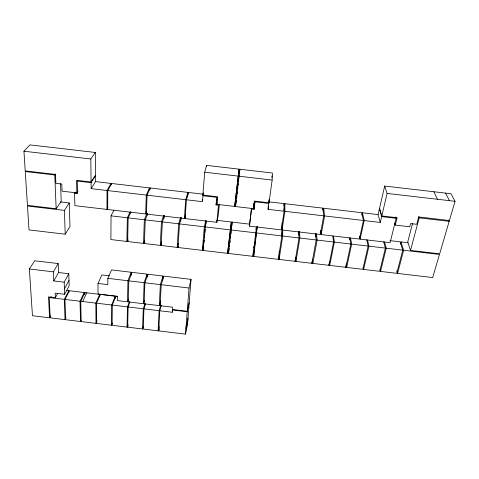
<?xml version="1.0" encoding="UTF-8"?>
<svg xmlns="http://www.w3.org/2000/svg" width="479" height="479" viewBox="0 0 479 479"><rect width="100%" height="100%" fill="white"/><g stroke="black" fill="none" stroke-linecap="round" stroke-linejoin="round"><path stroke-width="0.72" d="M75.365 192.115L74.58 193.3L74.88 205.659L106.973 209.425L107.021 190.504L111.026 183.415L95.513 181.601L91.142 188.648L107.021 190.504M149.34 190.121L149.424 187.9L111.739 183.499L107.745 190.588L107.691 209.509L145.64 213.963L146.766 211.233M131.162 275.227L131.234 272.264L111.559 269.916L107.847 278.347L107.829 284.622L97.985 283.448L98.045 293.974L117.433 296.291L117.385 300.602L127.498 301.812L128.492 299.112M298.758 231.375L299.04 237.949L295.112 261.324L279.113 259.432L282.712 236.027L282.73 229.489M111.02 184.9L111.026 183.415M113.912 210.221L111.032 215.849L110.894 239.566L126.887 241.458L128.025 238.817M257.199 226.507L254.373 248.164L253.714 256.433L278.305 259.337L281.886 235.931L281.927 227.944M283.855 210.323L284.855 203.707L322.852 208.143L323.762 215.849L320.301 234.471L282.035 229.974L282.071 222.801M111.559 325.235L111.697 305.009L115.241 296.22L100.38 294.441L96.53 303.195L96.668 323.445L111.559 325.235L112.361 323.145M117.241 296.459L115.822 296.291L112.296 305.081L112.146 325.301L127.055 327.097L128.031 324.301M115.217 298.435L115.241 296.22M279.113 259.432L279.215 251.092M278.305 259.337L278.335 257.253M126.887 241.458L127.348 217.771L129.959 212.101M144.808 240.099L143.532 243.422L127.648 241.548L128.144 217.861L130.743 212.197M127.498 301.812L127.947 280.748L131.234 272.264M127.055 327.097L127.486 306.895L129.468 301.465M143.431 326.151L142.55 328.959L127.671 327.169L128.115 306.973L129.839 302.219M146.951 277.85L147.089 274.144L132.066 272.359L128.803 280.85L128.336 301.914L143.395 303.71L144.508 300.321M130.767 213.131L130.797 211.67M143.532 243.422L144.335 219.765L146.873 213.544M161.657 241.398L160.309 245.404L144.418 243.524L145.239 219.873L147.766 213.652M145.64 213.963L146.299 195.097L149.424 187.9M187.66 196.091L187.912 192.39L150.178 187.984L147.071 195.187L146.4 214.053L184.403 218.514L185.618 214.358M142.55 328.959L143.275 308.787L145.059 303.327M143.395 303.71L144.143 282.676L147.089 274.144M147.334 215.077L147.388 213.616M145.496 304.087L143.945 308.865L143.209 329.037L158.1 330.827L159.273 326.594M162.728 280.472L162.962 276.03L147.825 274.233L144.898 282.766L144.131 303.8L159.297 305.614L160.687 300.848M150.119 189.468L150.178 187.984M147.742 276.455L147.825 274.233M272.144 180.062L272.419 173.021L239.871 169.243L235.476 206.551L253.415 208.652L254.367 201.066L269.012 202.773L272.144 180.062L238.823 176.188M251.457 208.137L249.421 226.148L281.311 229.89L284.143 211.215L268.108 209.341L269.09 199.719M269.012 202.773L269.15 199.803M268.108 209.341L268.27 205.91M160.309 245.404L161.459 221.777L163.686 215.52M178.344 243.368L177.182 247.398L161.195 245.505L162.363 221.885L164.578 215.622M159.297 305.614L160.357 284.61L162.962 276.03M158.1 330.827L159.118 310.685L160.699 305.195M163.962 218.49L164.111 215.58M187.529 324.409L185.505 334.12L158.747 330.905L159.776 310.763L161.351 305.273M191.025 279.365L189.025 288.023L187.247 311.272L172.446 309.506L172.59 307.201L160.136 305.716L161.213 284.712L163.8 276.132L191.025 279.365L189.247 302.315L187.211 311.739L185.505 334.12M159.776 310.763L172.272 312.26L172.416 309.967L187.211 311.739M177.182 247.398L178.679 223.801L180.595 217.502M204.299 240.063L202.33 250.367L177.99 247.493L179.505 223.897L181.403 217.598M180.691 221.184L180.924 217.556M184.403 218.514L185.684 199.701L187.912 192.39M219.346 204.383L218.358 214.616L216.861 222.322L185.122 218.598L186.415 199.785L188.624 192.474L203.419 194.199M253.714 256.433L257.277 226.507M187.493 324.882L189.211 302.776M249.942 224.19L232.177 222.106L228.447 253.451L252.924 256.343L256.433 227.13M203.294 193.738L202.306 201.647L186.415 199.785M202.845 195.049L204.719 172.224L206.563 165.375L239.057 169.147L234.662 206.431L216.825 204.347L217.544 196.767L202.845 195.049L203.401 192.875M206.443 166.824L206.563 165.375M252.924 256.343L253.373 250.828M202.33 250.367L204.347 226.818L205.796 220.46M216.562 220.274L231.309 222.005L227.579 253.349L203.192 250.469L205.222 226.92L206.497 221.268M204.491 237.889L204.802 234.267M204.928 232.818L205.24 229.196M205.431 227.016L205.994 220.496M249.421 226.148L251.535 209.101L254.086 209.401L254.762 201.869M253.415 208.652L253.918 203.186M216.861 222.322L218.496 205.24L216.035 204.946L216.748 197.348L202.791 195.719M227.579 253.349L231.309 222.005M229.974 242.356L230.136 240.907M230.447 238.015L230.603 236.572M230.92 233.674L231.153 231.507M231.393 229.339L232.177 222.106M234.662 206.431L239.057 169.147M236.656 198.36L236.895 196.174M237.135 193.989L237.38 191.81M237.62 189.624L237.859 187.439M238.105 185.253L238.261 183.798M238.506 181.619L238.746 179.433M238.985 177.248L239.231 175.063M239.386 173.608L239.871 169.243M254.086 209.401L255.044 201.821L268.917 203.443M253.601 248.068L253.786 246.625M256.037 229.303L256.319 227.136M271.827 177.338L272.024 175.901M235.476 206.551L236.375 200.444M228.447 253.451L229.154 248.667M229.459 246.613L229.663 245.248M283.808 205.832L284.137 203.623L269.18 201.881M282.035 229.974L284.879 211.299L284.855 203.707M281.418 236.686L282.514 229.477M298.662 235.045L299.267 231.447M315.613 233.351L316.206 239.967L311.931 263.312L295.92 261.42L299.866 238.045L299.573 231.471M315.457 237.015L316.11 233.423M322.583 209.61L322.852 208.143M332.791 236.093L333.6 242.009L328.971 265.324L312.823 263.414L317.116 240.075L316.577 234.189M323.139 211.173L323.678 208.239L361.633 212.676L363.453 220.49L359.364 239.051L321.134 234.566L320.679 230.201M321.134 234.566L324.606 215.945L323.678 208.239M349.706 237.901L350.832 244.033L345.85 267.318L329.714 265.408L334.354 242.099L333.534 236.183M216.825 204.347L217.238 202.324M216.035 204.946L217.574 197.522M349.389 239.53L349.694 238.099M366.74 239.901L368.153 246.068L362.825 269.318L346.664 267.414L351.664 244.134L350.526 237.997M186.038 327.133L188.031 317.978M185.888 329.049L187.882 319.876M203.192 250.469L203.779 247.757M361.902 214.951L362.381 212.76L378.075 214.592L380.272 222.454L364.214 220.579L362.381 212.76M395.678 216.879L396.145 218.304L390.116 242.661L360.112 239.141L364.214 220.579M383.703 241.889L385.403 248.098L379.727 271.318L363.609 269.414L368.956 246.164L367.525 239.991M378.075 214.592L379.404 208.844L381.649 216.61L380.272 222.454M384.679 186.05L379.554 208.191L381.805 215.945L397.139 217.735L395.313 225.082L409.737 226.771L410.569 223.585L416.724 224.304L418.688 216.945L449.416 220.532L455.05 201.318L451.044 193.75L384.679 186.05L387.092 193.42L381.805 215.945M389.816 240.602L400.091 241.811L402.749 250.14L396.72 273.323L380.542 271.413L386.236 248.194L384.523 241.985M202.473 200.976L202.809 199.635M400.408 244.051L400.959 241.913L408.258 242.769M172.272 312.26L172.632 310.883M403.641 250.242L439.465 254.451L432.687 277.569L397.588 273.425L403.641 250.242L400.959 241.913M412.545 223.555L407.683 242.063L410.521 250.403L439.65 253.828L449.176 221.346L448.542 220.029M410.521 250.403L419.215 217.849L418.694 216.544M158.747 330.905L159.333 328.792M177.99 247.493L178.374 246.146M185.122 218.598L185.523 217.215M160.136 305.716L160.728 303.668M161.195 245.505L161.645 244.17M127.671 327.169L128.156 325.774M144.418 243.524L144.921 242.2M99.722 296.585L99.71 294.363L84.933 292.597L80.753 301.303L81.185 321.583L95.998 323.361L97.081 320.792M127.648 241.548L128.216 240.224M95.998 323.361L95.842 303.111L99.71 294.363M84.262 294.741L84.22 292.513L69.467 290.753L64.97 299.417L65.695 319.721L80.532 321.505L81.119 320.223M97.985 283.448L101.877 274.952L109.29 275.838M80.753 301.303L82.669 301.531L86.807 292.819M80.532 321.505L80.023 301.219L84.22 292.513M66.683 290.424L68.82 290.675L64.306 299.339L49.199 297.579L50.217 317.864L65.042 319.643L65.988 317.733M58.57 272.533L58.204 263.564L34.71 260.768L29.357 268.988L32.458 315.727L49.571 317.787L48.517 296.896L55.378 297.722L55.175 293.166L64.623 294.298L69.156 285.694L68.778 273.748L58.57 272.533L53.768 280.939L64.192 282.185L68.778 273.748M49.571 317.787L50.582 315.883M64.431 288.909L68.988 280.383M106.973 209.425L107.961 207.575M55.378 297.722L57.725 293.405M50.517 297.734L51.199 296.507M53.768 280.939L53.355 271.85L58.204 263.564M69.281 202.994L64.414 210.371L27.477 206.03L29.015 229.92L65.21 234.195L69.97 226.441L69.281 202.994L60.438 201.952M91.142 188.648L91.076 182.673L95.471 175.733L95.513 181.601M76.838 192.905L76.55 180.302L91.07 181.996L95.465 175.069L95.303 152.466L29.973 144.88L23.95 151.214L25.219 170.895L55.516 174.434L55.869 183.337L61.809 184.032L62.06 191.175L76.838 192.905L78.005 191.127M55.654 173.859L54.786 174.985L25.261 171.542L27.435 205.359L56.151 208.736L61.204 201.39L60.57 183.691M91.07 181.996L90.824 158.986L95.303 152.466M23.95 151.214L90.824 158.986M204.719 172.224L237.985 176.092M387.092 193.42L455.05 201.318M419.215 217.849L449.176 221.346M91.076 182.673L77.293 181.062L77.574 193.648L74.58 193.3M381.649 216.61L396.145 218.304M107.745 190.588L146.299 195.097M147.071 195.187L185.684 199.701M284.879 211.299L323.762 215.849M324.606 215.945L363.453 220.49M320.038 232.417L321.505 232.59M111.032 215.849L127.348 217.771M128.144 217.861L144.335 219.765M145.239 219.873L161.459 221.777M162.363 221.885L178.679 223.801M179.505 223.897L204.347 226.818M205.222 226.92L230.112 229.848M231.004 229.95L255.984 232.884M256.786 232.98L281.886 235.931M282.712 236.027L299.04 237.949M299.866 238.045L316.206 239.967M317.116 240.075L333.6 242.009M334.354 242.099L350.832 244.033M351.664 244.134L368.153 246.068M368.956 246.164L385.403 248.098M386.236 248.194L402.749 250.14M29.357 268.988L53.355 271.85M107.847 278.347L127.947 280.748M128.803 280.85L144.143 282.676M144.898 282.766L160.357 284.61M161.213 284.712L189.025 288.023M64.97 299.417L80.023 301.219M82.669 301.531L95.842 303.111M96.53 303.195L111.697 305.009M112.296 305.081L127.486 306.895M128.115 306.973L143.275 308.787M143.945 308.865L159.118 310.685M445.536 193.109L449.41 200.665M433.854 191.756L437.447 199.276M394.678 223.106L395.313 225.082M396.822 270.755L397.588 273.425M380.009 269.258L380.542 271.413M359.543 236.44L360.112 239.141M363.172 267.27L363.609 269.414M346.095 263.857L346.664 267.414M345.628 265.893L345.85 267.318M329.295 261.875L329.714 265.408M328.81 263.911L328.971 265.324M312.559 259.899L312.823 263.414M311.829 261.905L311.931 263.312M54.786 174.985L56.151 208.736M64.192 282.185L64.623 294.298M64.306 299.339L65.042 319.643M68.82 290.675L68.862 292.16M64.414 210.371L65.21 234.195M295.788 257.223L295.92 261.42M295.07 259.923L295.112 261.324M84.933 292.597L84.957 294.082M284.137 203.623L284.143 211.215"/></g></svg>
